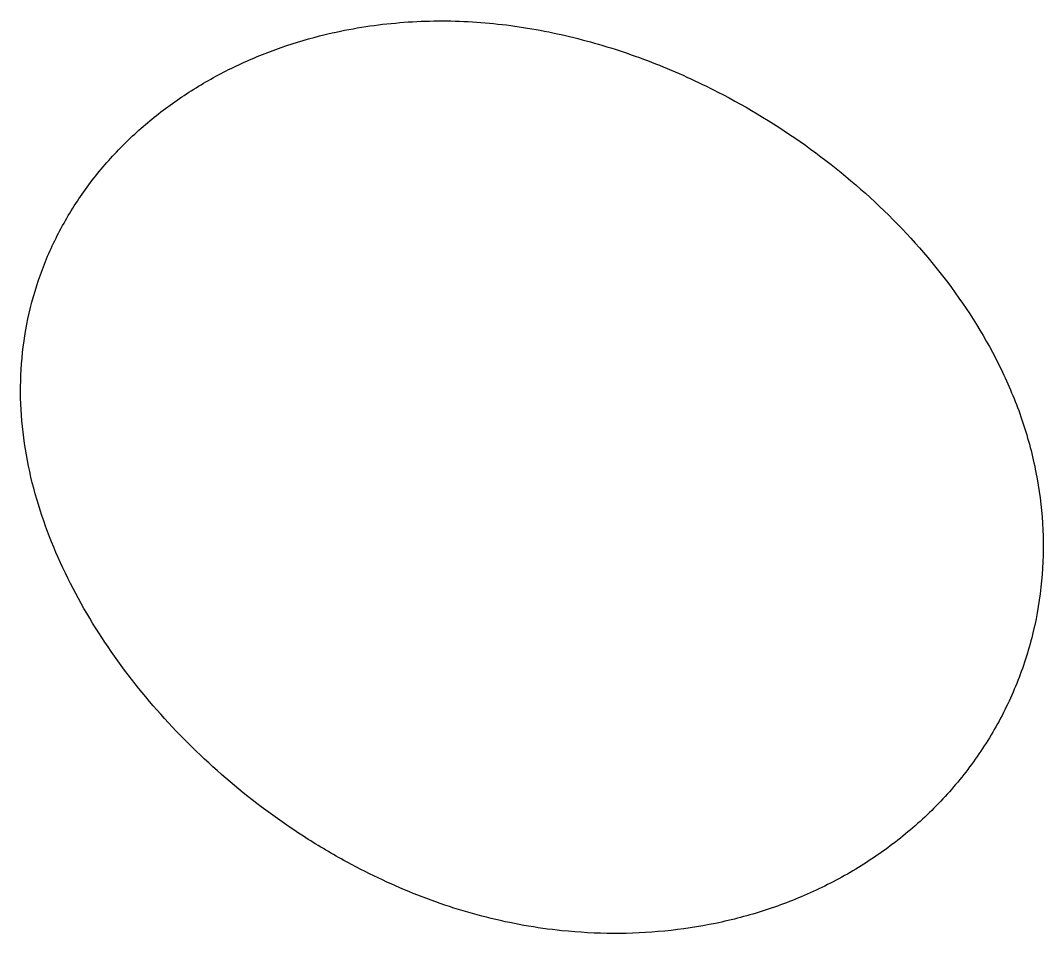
# Model space of a CAD drawing. Header units: millimetres. Extents: x 88.88 to 91.46, y -106.3 to -104.
import ezdxf

# ---------------------------------------------------------------- set-up
doc = ezdxf.new("R2010")
doc.units = ezdxf.units.MM
doc.layers.add('outline', color=7, linetype='Continuous')

msp = doc.modelspace()

# ---------------------------------------------------------------- linework, layer by layer
at = {"layer": 'outline'}
msp.add_open_spline([(89.5955, -106.0546), (89.6287, -106.076), (89.6626, -106.0963), (89.7539, -106.1466), (89.8123, -106.1745), (89.9322, -106.2228), (89.9936, -106.243), (90.1189, -106.2746), (90.1825, -106.2859), (90.2897, -106.297), (90.3329, -106.2993), (90.4192, -106.2997), (90.4624, -106.2977), (90.5484, -106.2892), (90.5911, -106.2828), (90.6757, -106.2653), (90.7174, -106.2543), (90.7995, -106.2276), (90.8398, -106.2119), (90.9183, -106.1761), (90.9564, -106.1558), (91.03, -106.1108), (91.0654, -106.0861), (91.1328, -106.0323), (91.1648, -106.0033), (91.2247, -105.9413), (91.2525, -105.9084), (91.3036, -105.8389), (91.3267, -105.8025), (91.3677, -105.7268), (91.3856, -105.6875), (91.4156, -105.6068), (91.4278, -105.5654), (91.4463, -105.4812), (91.4525, -105.4386), (91.4591, -105.3526), (91.4593, -105.3095), (91.4541, -105.2235), (91.4485, -105.1807), (91.432, -105.096), (91.4209, -105.0543), (91.3938, -104.9724), (91.3777, -104.9323), (91.3231, -104.8156), (91.2785, -104.7422), (91.1767, -104.6039), (91.1197, -104.5394), (90.9961, -104.4197), (90.9297, -104.3647), (90.7894, -104.2647), (90.7158, -104.2199), (90.588, -104.1541), (90.5355, -104.1303), (90.4283, -104.088), (90.3737, -104.0696), (90.2627, -104.0389), (90.2064, -104.0266), (90.0927, -104.0088), (90.0354, -104.0034), (89.9205, -104.0003), (89.863, -104.0026), (89.7488, -104.015), (89.6921, -104.0252), (89.5993, -104.0488), (89.5625, -104.0601), (89.4903, -104.0863), (89.4549, -104.1011), (89.3857, -104.1345), (89.352, -104.153), (89.2869, -104.1937), (89.2555, -104.2157), (89.1954, -104.2634), (89.1667, -104.289), (89.1127, -104.3434), (89.0874, -104.3723), (89.0406, -104.433), (89.0192, -104.4648), (88.9806, -104.531), (88.9635, -104.5654), (88.9341, -104.6361), (88.9218, -104.6724), (88.9022, -104.7465), (88.8949, -104.7841), (88.8854, -104.8602), (88.8831, -104.8985), (88.8836, -104.9751), (88.8863, -105.0134), (88.8964, -105.0895), (88.9037, -105.1272), (88.9315, -105.2384), (88.9578, -105.3101), (89.0225, -105.4484), (89.0608, -105.5147), (89.1468, -105.6413), (89.1945, -105.7014), (89.2974, -105.8149), (89.3527, -105.8681), (89.4695, -105.9673), (89.5311, -106.013), (89.5955, -106.0546)], degree=3, knots=[0, 0, 0, 0, 0.118557, 0.118557, 0.312603, 0.312603, 0.506398, 0.506398, 0.700063, 0.700063, 0.829652, 0.829652, 0.959221, 0.959221, 1.088764, 1.088764, 1.218276, 1.218276, 1.347749, 1.347749, 1.477179, 1.477179, 1.606561, 1.606561, 1.735893, 1.735893, 1.86518, 1.86518, 1.994429, 1.994429, 2.123654, 2.123654, 2.252873, 2.252873, 2.382107, 2.382107, 2.511377, 2.511377, 2.640701, 2.640701, 2.77009, 2.77009, 2.899576, 2.899576, 3.156656, 3.156656, 3.414555, 3.414555, 3.672834, 3.672834, 3.931218, 3.931218, 4.104067, 4.104067, 4.276858, 4.276858, 4.449542, 4.449542, 4.622057, 4.622057, 4.794472, 4.794472, 4.966794, 4.966794, 5.082039, 5.082039, 5.197247, 5.197247, 5.312413, 5.312413, 5.427529, 5.427529, 5.542592, 5.542592, 5.657602, 5.657602, 5.772565, 5.772565, 5.887497, 5.887497, 6.002417, 6.002417, 6.117349, 6.117349, 6.232315, 6.232315, 6.347339, 6.347339, 6.462465, 6.462465, 6.691132, 6.691132, 6.920542, 6.920542, 7.150317, 7.150317, 7.380226, 7.380226, 7.6101, 7.6101, 7.6101, 7.6101], dxfattribs=at)

doc.saveas('drawing.dxf')
